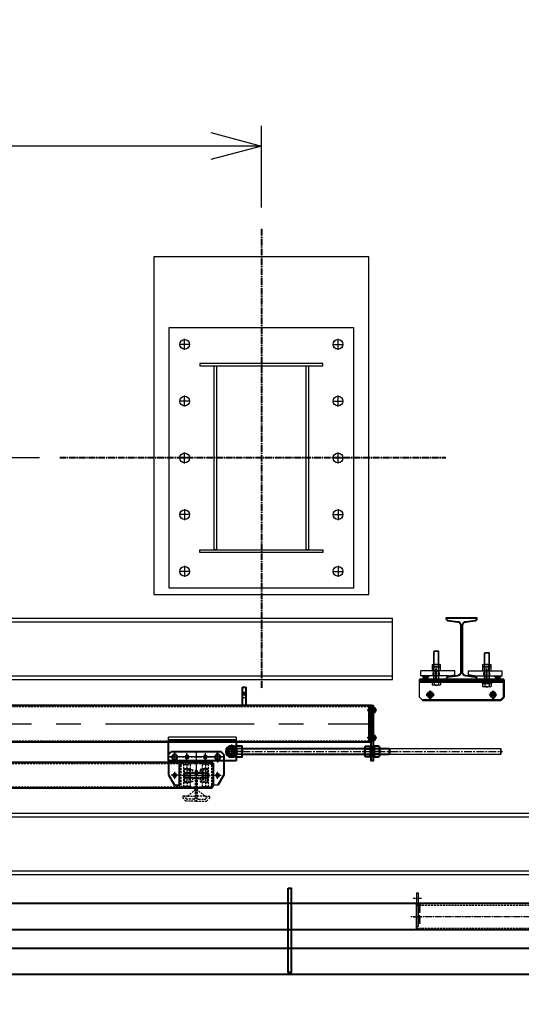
# Model space of a CAD drawing. Header units: inches. Extents: x 702888 to 852715, y 9845 to 271320.
# Drawn here: x 745458 to 747095, y 92921 to 96107 of the extents above; entities that cross this region are included whole.
import ezdxf

# ---------------------------------------------------------------- set-up
doc = ezdxf.new("R2010")
doc.units = ezdxf.units.IN
doc.header["$MEASUREMENT"] = 0
doc.header["$PDMODE"] = 34
for name, pattern in [('AXES', [50.8, 31.75, -6.35, 6.35, -6.35]), ('CACHE', [0.375, 0.25, -0.125]), ('CENTER', [2, 1.25, -0.25, 0.25, -0.25]), ('CENTER2', [1.125, 0.75, -0.125, 0.125, -0.125]), ('GESTRICHELT2', [9.525, 6.35, -3.175]), ('HIDDEN', [9.525, 6.35, -3.175]), ('HIDDEN2', [0.1875, 0.125, -0.0625]), ('MITTE2', [725.805, 483.87, -80.645, 80.645, -80.645]), ('VERDECKT', [9.525, 6.35, -3.175])]:
    doc.linetypes.add(name, pattern=pattern)
doc.layers.get('0').update_dxf_attribs({"lineweight": 5})
doc.layers.get('Defpoints').update_dxf_attribs({"lineweight": 5})
for name, color, linetype, lineweight in [('Beam 200', 6, 'Continuous', 0), ('CENTRE LINE', 1, 'CENTER2', 15), ('cl', 6, 'CENTER', 5), ('HIDDEN', 252, 'Continuous', 0), ('MITTE', 1, 'MITTE2', 0), ('UNSICHTBAR', 1, 'GESTRICHELT2', 0), ('VOLLINIE', 7, 'Continuous', 0), ('VOLLLINIE', 7, 'Continuous', 0)]:
    doc.layers.add(name, color=color, linetype=linetype, lineweight=lineweight)
for name, color, linetype in [('C1', 10, 'CENTER2'), ('CACHE', 4, 'CACHE'), ('Conveyor_PF 1', 30, 'Continuous'), ('COTATION', 1, 'Continuous'), ('DÜNN', 1, 'Continuous'), ('MIXTE', 1, 'AXES'), ('Section', 3, 'Continuous'), ('sl', 210, 'Continuous'), ('SOLID', 100, 'Continuous')]:
    doc.layers.add(name, color=color, linetype=linetype)
doc.dimstyles.new('D1', dxfattribs={"dimscale": 66, "dimtxt": 2.5, "dimasz": 2.5, "dimexe": 1, "dimexo": 1, "dimgap": 1.25, "dimtad": 1, "dimdec": 0, "dimdsep": 46, "dimtxsty": 'Standard', "dimblk": 'OPEN30', "dimcen": 2.5, "dimclrd": 150, "dimclre": 150, "dimclrt": 140, "dimadec": 0, "dimazin": 0, "dimtfac": 1, "dimtdec": 0, "dimtmove": 0, "dimatfit": 3, "dimfxl": 1, "dimtfill": 1, "dimlwd": 13, "dimlwe": 13, "dimarcsym": 0})

# ---------------------------------------------------------------- blocks, each defined once
blk = doc.blocks.new('Y56U56')
at = {"layer": 'Conveyor_PF 1'}
for p, q in [((747650, 93223.9, 29355.5), (742334.4, 93223.9, 58711)), ((747650, 93138.9, 29355.5), (742334.4, 93138.9, 58711)), ((742334.4, 93079, 29355.5), (747650, 93079)), ((742334.4, 92994, 29355.5), (747650, 92994))]:
    blk.add_line(p, q, dxfattribs=at)
at = {"layer": 'Conveyor_PF 1', "elevation": 29355.5}
blk.add_lwpolyline([(746334.4, 93273.9), (746344.4, 93273.9), (746344.4, 92998.9), (746334.4, 92998.9)], close=True, dxfattribs=at)
blk = doc.blocks.new('4Y465UY4')
for p, q in [((169883.6, 123077.7), (169893.6, 123087.7)), ((170053.6, 123087.7), (169893.6, 123087.7)), ((170063.6, 123077.7), (170053.6, 123087.7)), ((169883.6, 123077.7), (169883.6, 123011.5)), ((169918.1, 123050.2), (169918.1, 122977.7)), ((169920.6, 123052.7), (170026.6, 123052.7)), ((170029.1, 123050.2), (170029.1, 122977.7)), ((170063.6, 123052.7), (170063.6, 123011.5)), ((169883.6, 123011.5), (169903.1, 122977.7)), ((170063.6, 123011.5), (170044.1, 122977.7)), ((170044.1, 122977.7), (170029.1, 122977.7))]:
    blk.add_line(p, q)
for centre, radius in [((169903.6, 123070.2), 8.5), ((169943.6, 123070.2), 5.25), ((170003.6, 123070.2), 5.25), ((170043.6, 123070.2), 8.5), ((169903.6, 123010.2), 5.25), ((170043.6, 123010.2), 5.25)]:
    blk.add_circle(centre, radius)
at = {"layer": 'Defpoints', "color": 0, "linetype": 'ByBlock'}
for p in [(169973.6, 123087.7), (170063.6, 123077.7)]:
    blk.add_point(p, dxfattribs=at)
at = {"layer": 'MITTE'}
for p, q in [((169903.6, 123057.7), (169903.6, 123090.2)), ((169943.6, 123058.4), (169943.6, 123082)), ((170003.6, 123058.4), (170003.6, 123082)), ((170043.6, 123058.4), (170043.6, 123082)), ((169883.2, 123070.2), (170063.6, 123070.2)), ((169903.6, 122998.4), (169903.6, 123022)), ((170043.6, 122998.4), (170043.6, 123022)), ((169914.9, 123010.2), (169891.8, 123010.2)), ((170031.8, 123010.2), (170055.4, 123010.2))]:
    blk.add_line(p, q, dxfattribs=at)
at = {"layer": 'VOLLINIE'}
for p, q in [((170063.6, 123077.7), (170063.6, 123052.7)), ((169903.1, 122977.7), (169918.1, 122977.7))]:
    blk.add_line(p, q, dxfattribs=at)
blk.add_arc((169920.6, 123050.2), 2.5, 90, 180, dxfattribs=at)
at = {"layer": 'VOLLLINIE'}
blk.add_arc((170026.6, 123050.2), 2.5, 0, 90, dxfattribs=at)
blk = doc.blocks.new('54h54')
at = {"color": 0, "ltscale": 20}
blk.add_line((171167.6, 123370.3), (171167.6, 123420.3), dxfattribs=at)
at = {"layer": 'cl', "ltscale": 20}
blk.add_line((171172.6, 123382.8), (171156.6, 123382.8), dxfattribs=at)
at = {"layer": 'UNSICHTBAR'}
for p, q in [((171127.6, 123370.3), (171127.6, 123420.3)), ((171131.6, 123370.3), (171131.6, 123420.3)), ((171132.6, 123425.3), (171162.6, 123425.3)), ((171132.6, 123421.3), (171162.6, 123421.3)), ((171163.6, 123420.3), (171163.6, 123370.3)), ((171167.6, 123425.3), (171173.6, 123425.3)), ((171162.6, 123369.3), (171132.6, 123369.3)), ((171167.6, 123388), (171163.6, 123388)), ((171167.6, 123377.5), (171163.6, 123377.5)), ((171162.6, 123365.3), (171132.6, 123365.3))]:
    blk.add_line(p, q, dxfattribs=at)
for centre, radius, start, end in [((171132.6, 123420.3), 5, 90, 180), ((171132.6, 123420.3), 1, 90, 180), ((171162.6, 123420.3), 5, 0, 90), ((171162.6, 123420.3), 1, 0, 90), ((171132.6, 123370.3), 5, 180, 270), ((171132.6, 123370.3), 1, 180, 270), ((171162.6, 123370.3), 5, 270, 0), ((171162.6, 123370.3), 1, 270, 0)]:
    blk.add_arc(centre, radius, start, end, dxfattribs=at)
blk = doc.blocks.new('45Y46Y6')
for p, q in [((171167.6, 123052.7), (170128.6, 123052.7)), ((170118.6, 123042.7), (170118.6, 122977.7)), ((170128.6, 122967.7), (171173.6, 122967.7))]:
    blk.add_line(p, q)
at = {"color": 0}
blk.add_line((171167.6, 122977.7), (171173.6, 122977.7), dxfattribs=at)
at = {"color": 0, "ltscale": 20}
blk.add_line((171173.6, 122967.7), (171173.6, 122977.7), dxfattribs=at)
blk.add_lwpolyline([(171167.6, 122977.7), (171167.6, 123087.7), (171173.6, 123087.7), (171173.6, 122977.7)])
for centre, start, end in [((170128.6, 123042.7), 90, 180), ((170128.6, 122977.7), 180, 270)]:
    blk.add_arc(centre, 10, start, end)
at = {"layer": 'MITTE'}
blk.add_line((170173.6, 123087.8), (170173.6, 122967.7), dxfattribs=at)
at = {"layer": 'UNSICHTBAR'}
for p, q in [((170128.6, 123047.7), (171173.6, 123047.7)), ((170157.6, 123052.7), (170157.6, 123047.7)), ((170189.6, 123052.7), (170189.6, 123047.7)), ((171167.6, 123052.7), (171173.6, 123052.7)), ((170123.6, 123042.7), (170123.6, 122977.7)), ((170223.6, 123042.7), (170223.6, 122977.7)), ((170228.6, 123042.7), (170228.6, 122977.7)), ((171173.6, 122972.7), (170128.6, 122972.7)), ((170189.6, 122972.7), (170189.6, 122967.7)), ((170218.6, 122972.7), (170189.6, 122972.7))]:
    blk.add_line(p, q, dxfattribs=at)
for centre, radius, start, end in [((170128.6, 123042.7), 5, 90, 180), ((170218.6, 123042.7), 10, 0, 90), ((170218.6, 123042.7), 5, 0, 90), ((170128.6, 122977.7), 5, 180, 270), ((170218.6, 122977.7), 5, 270, 0), ((170218.6, 122977.7), 10, 270, 0)]:
    blk.add_arc(centre, radius, start, end, dxfattribs=at)
at = {"color": 0}
blk.add_blockref('54h54', (0, -372.6), dxfattribs=at)
blk = doc.blocks.new('HT6H65')
blk.add_blockref('4Y465UY4', (200, 0))
at = {"color": 0}
blk.add_blockref('45Y46Y6', (0, 0), dxfattribs=at)
blk = doc.blocks.new('SCHWEISS')
at = {"layer": 'VOLLINIE', "ltscale": 0.25, "flags": 128}
blk.add_lwpolyline([(0, 1.016), (0, 0), (1.016, 0)], dxfattribs=at)
at = {"layer": 'VOLLLINIE', "ltscale": 0.25}
for p, q in [((0, 0), (0, 1.016)), ((0, 1.016), (1.016, 0))]:
    blk.add_line(p, q, dxfattribs=at)
blk = doc.blocks.new('RTHTRH')
for p, q in [((159808.8, 129067.2), (159796.8, 129067.2)), ((159796.8, 129007.2), (159796.8, 129067.2)), ((159808.8, 129047.2), (159796.8, 129047.2)), ((159808.8, 129007.2), (159808.8, 129067.2))]:
    blk.add_line(p, q)
at = {"color": 0, "ltscale": 20}
for points in [[(159796.8, 129010.4), (159793.6, 129007.2), (159796.8, 129007.2), (159796.8, 129010.4)], [(159808.8, 129010.4), (159808.8, 129007.2), (159812.1, 129007.2), (159808.8, 129010.4)]]:
    blk.add_solid(points, dxfattribs=at)
at = {"layer": 'MITTE'}
for p, q in [((159808.8, 129050.7), (159796.8, 129050.7)), ((159808.8, 129042.2), (159796.8, 129042.2)), ((159808.8, 129033.7), (159796.8, 129033.7))]:
    blk.add_line(p, q, dxfattribs=at)
at = {"layer": 'VOLLINIE', "yscale": 3.224491758120083, "zscale": 3.224491758120083}
for p, xscale in [((159796.8, 129007.2), -3.224491758120083), ((159808.8, 129007.2), 3.224491758120083)]:
    blk.add_blockref('SCHWEISS', p, dxfattribs=dict(at, xscale=xscale))
blk = doc.blocks.new('RTHRHR')
for p, q in [((159826.8, 128887.2), (159826.8, 128827.2)), ((160046.8, 128827.2), (160046.8, 128887.2)), ((159826.8, 128827.2), (160046.8, 128827.2))]:
    blk.add_line(p, q)
blk.add_circle((159841.8, 128857.2), 8.5)
at = {"ltscale": 20}
for centre in [(159887, 128839.7), (160027, 128839.7)]:
    blk.add_circle(centre, 8.5, dxfattribs=at)
at = {"layer": 'cl', "ltscale": 20}
for p, q in [((159887, 128856.5), (159887, 128817.6)), ((160027, 128817.6), (160027, 128856.5)), ((160043.8, 128839.7), (159870.8, 128839.7))]:
    blk.add_line(p, q, dxfattribs=at)
at = {"layer": 'MITTE'}
for p, q in [((159826.8, 128904.2), (159826.8, 128887.2)), ((159826.8, 128904.2), (160046.8, 128904.2)), ((159826.8, 128895.2), (160046.8, 128895.2)), ((159826.8, 128892.2), (160046.8, 128892.2)), ((159841.8, 128879.7), (159841.8, 128836.6)), ((160046.8, 128887.2), (160046.8, 128904.2)), ((159826.8, 128857.2), (159861.3, 128857.2))]:
    blk.add_line(p, q, dxfattribs=at)
blk = doc.blocks.new('54H45H')
at = {"layer": 'cl'}
blk.add_line((166970, 123777.1), (166938.7, 123777.1), dxfattribs=at)
at = {"layer": 'sl'}
for p, q in [((166943.7, 123780.5), (166944.4, 123781.1)), ((166943.7, 123780.5), (166943.7, 123773.7)), ((166956, 123780.5), (166943.7, 123780.5)), ((166958.1, 123781.1), (166944.4, 123781.1)), ((166944.4, 123781.1), (166944.4, 123773.1)), ((166956, 123781.1), (166956, 123773.1)), ((166956, 123780.5), (166958.2, 123780.9)), ((166959.1, 123785.1), (166958.1, 123785.1)), ((166958.1, 123785.1), (166958.1, 123769.1)), ((166959.1, 123785.1), (166959.7, 123784.5)), ((166959.7, 123784.5), (166959.7, 123769.7)), ((166960.3, 123782.9), (166959.7, 123782.3)), ((166959.7, 123771.9), (166959.7, 123782.3)), ((166959.7, 123781.5), (166959.7, 123781.5)), ((166960.3, 123784.6), (166964.5, 123784.6)), ((166960.3, 123769.6), (166960.3, 123784.6)), ((166964.5, 123780.9), (166960.3, 123780.9)), ((166965, 123782.7), (166965, 123771.5)), ((166944.4, 123773.1), (166943.7, 123773.7)), ((166956, 123773.7), (166943.7, 123773.7)), ((166958.1, 123773.1), (166944.4, 123773.1)), ((166956, 123773.7), (166958.1, 123773.3)), ((166959.1, 123769.1), (166958.1, 123769.1)), ((166959.1, 123769.1), (166959.7, 123769.7)), ((166959.7, 123772.7), (166959.7, 123772.7)), ((166960.3, 123771.3), (166959.7, 123771.9)), ((166964.5, 123773.4), (166960.3, 123773.4)), ((166964.5, 123769.6), (166960.3, 123769.6))]:
    blk.add_line(p, q, dxfattribs=at)
for centre, radius, start, end in [((166961.3, 123782.7), 3.75, 330, 30), ((166950.8, 123777.1), 14.3, 344.7385, 15.2615), ((166961.3, 123771.5), 3.75, 330, 30)]:
    blk.add_arc(centre, radius, start, end, dxfattribs=at)
blk = doc.blocks.new('GTRHJTRJ')
at = {"ltscale": 20}
blk.add_lwpolyline([(166244, 123218.6), (166238, 123218.6), (166238, 123038.6), (166244, 123038.6)], close=True, dxfattribs=at)
at = {"layer": 'cl', "ltscale": 20}
for p, q in [((166247.5, 123203.6), (166234.1, 123203.6)), ((166247.5, 123113.6), (166234.1, 123113.6)), ((166256.9, 123068.6), (166225.1, 123068.6))]:
    blk.add_line(p, q, dxfattribs=at)
at = {"layer": 'HIDDEN', "ltscale": 20}
for p, q in [((166238, 123207.6), (166244, 123207.6)), ((166238, 123207.1), (166244, 123207.1)), ((166238, 123200.1), (166244, 123200.1)), ((166238, 123199.6), (166244, 123199.6)), ((166238, 123117.6), (166244, 123117.6)), ((166238, 123117.1), (166244, 123117.1)), ((166238, 123110.1), (166244, 123110.1)), ((166238, 123109.6), (166244, 123109.6))]:
    blk.add_line(p, q, dxfattribs=at)
at = {"layer": 'HIDDEN', "ltscale": 3}
for p, q in [((166244, 123079.6), (166238, 123079.6)), ((166244, 123057.6), (166238, 123057.6))]:
    blk.add_line(p, q, dxfattribs=at)
blk = doc.blocks.new('RHR6H5E6')
for p, q in [((159385.8, 129007.2), (161705.8, 129007.2)), ((159385.8, 129007.2), (159385.8, 128887.2)), ((159385.8, 129007.2), (159385.8, 128887.2)), ((159385.8, 129007.2), (159385.8, 128887.2)), ((159393.8, 129007.2), (159393.8, 128887.2)), ((159385.8, 128887.2), (160741.8, 128887.2))]:
    blk.add_line(p, q)
at = {"ltscale": 20}
for p, q in [((159385.8, 129007.2), (159393.8, 129007.2)), ((159385.8, 128887.2), (159393.8, 128887.2))]:
    blk.add_line(p, q, dxfattribs=at)
at = {"layer": 'cl', "ltscale": 20}
for p, q in [((159397.4, 128992.2), (159382, 128992.2)), ((159397.4, 128902.2), (159382, 128902.2))]:
    blk.add_line(p, q, dxfattribs=at)
at = {"layer": 'HIDDEN', "ltscale": 20}
for p, q in [((159385.8, 128996.2), (159393.8, 128996.2)), ((159385.8, 128995.7), (159393.8, 128995.7)), ((159385.8, 128988.7), (159393.8, 128988.7)), ((159385.8, 128988.2), (159393.8, 128988.2)), ((159385.8, 128906.2), (159393.8, 128906.2)), ((159385.8, 128905.7), (159393.8, 128905.7)), ((159385.8, 128898.7), (159393.8, 128898.7)), ((159385.8, 128898.2), (159393.8, 128898.2))]:
    blk.add_line(p, q, dxfattribs=at)
at = {"layer": 'MITTE'}
for p, q in [((161703.8, 128947.2), (159393.8, 128947.2)), ((159463.8, 128887.2), (159463.8, 128891.2)), ((160093.8, 128887.2), (160093.8, 128891.2))]:
    blk.add_line(p, q, dxfattribs=at)
at = {"layer": 'UNSICHTBAR'}
for p, q in [((159393.8, 129003.2), (161703.8, 129003.2)), ((159393.8, 128891.2), (161703.8, 128891.2))]:
    blk.add_line(p, q, dxfattribs=at)
at = {"color": 0}
for name, p in [('RTHTRH', (-3, 0)), ('RTHRHR', (-0.1, 0))]:
    blk.add_blockref(name, p, dxfattribs=at)
at = {"xscale": -1}
for p in [(326338, 5215.1), (326338, 5125.1)]:
    blk.add_blockref('54H45H', p, dxfattribs=at)
at = {"layer": 'SOLID'}
blk.add_blockref('GTRHJTRJ', (-6858.1, 5788.6), dxfattribs=at)
blk = doc.blocks.new('ERH5H45')
at = {"layer": 'cl'}
blk.add_line((168335.2, 123379.5), (168303.1, 123379.5), dxfattribs=at)
at = {"layer": 'sl'}
for p, q in [((168309.2, 123398), (168309.2, 123361)), ((168311.2, 123398), (168309.2, 123398)), ((168312.2, 123397), (168311.2, 123398)), ((168312.2, 123362), (168312.2, 123397)), ((168312.2, 123392.5), (168312.2, 123366.6)), ((168313.4, 123396.9), (168329.1, 123396.9)), ((168329.1, 123388.2), (168313.4, 123388.2)), ((168329.1, 123370.9), (168313.4, 123370.9)), ((168330.2, 123392.5), (168330.2, 123366.6)), ((168309.2, 123361), (168311.2, 123361)), ((168312.2, 123362), (168311.2, 123361)), ((168329.1, 123362.2), (168313.4, 123362.2))]:
    blk.add_line(p, q, dxfattribs=at)
for centre, radius, start, end in [((168320.9, 123392.5), 8.66, 150, 210), ((168345.1, 123379.5), 32.9, 164.7385, 195.2615), ((168320.9, 123366.6), 8.66, 150, 210), ((168321.6, 123392.5), 8.66, 330, 30), ((168297.3, 123379.5), 32.9, 344.7385, 15.2615), ((168321.6, 123366.6), 8.66, 330, 30)]:
    blk.add_arc(centre, radius, start, end, dxfattribs=at)
blk = doc.blocks.new('35T45Y4')
at = {"ltscale": 20}
blk.add_lwpolyline([(166774.7, 123086.1), (166798.2, 123086.1), (166808.2, 123076.1), (166808.2, 123061.1), (166798.2, 123051.1), (166774.7, 123051.1)], close=True, dxfattribs=at)
blk.add_circle((166789.7, 123068.6), 8.5, dxfattribs=at)
at = {"layer": 'cl', "ltscale": 20}
for p, q in [((166789.7, 123082.7), (166789.7, 123054.5)), ((166803.8, 123068.6), (166775.6, 123068.6))]:
    blk.add_line(p, q, dxfattribs=at)
blk = doc.blocks.new('54Y54Y')
at = {"color": 0, "ltscale": 20}
for p, q in [((166975.5, 122649.1), (166974.5, 122648.1)), ((166974.5, 122648.1), (166974.5, 122630.1)), ((167454.5, 122649.1), (166975.5, 122649.1)), ((166974.5, 122630.1), (166975.5, 122629.1)), ((166975.5, 122629.1), (167454.5, 122629.1))]:
    blk.add_line(p, q, dxfattribs=at)
at = {"ltscale": 20}
blk.add_line((166975.5, 122649.1), (166975.5, 122629.1), dxfattribs=at)
blk.add_lwpolyline([(167474.5, 122621.6), (167454.5, 122621.6), (167454.5, 122656.6), (167474.5, 122656.6)], close=True, dxfattribs=at)
for points in [[(167454.5, 122653.1), (167454.5, 122649.1), (167450.5, 122649.1), (167454.5, 122653.1)], [(167454.5, 122625.1), (167454.5, 122629.1), (167450.5, 122629.1), (167454.5, 122625.1)]]:
    blk.add_solid(points, dxfattribs=at)
at = {"layer": 'cl', "ltscale": 20}
for p, q in [((167493.2, 122639.1), (166966.6, 122639.1)), ((167448.7, 122639.1), (167483.9, 122639.1))]:
    blk.add_line(p, q, dxfattribs=at)
at = {"layer": 'HIDDEN', "ltscale": 20}
for p, q in [((167454.5, 122649.1), (167474.5, 122649.1)), ((167473.5, 122649.1), (167454.5, 122649.1)), ((167454.5, 122648.1), (167474.5, 122648.1)), ((167474.5, 122648.1), (167473.5, 122649.1)), ((167473.5, 122649.1), (167473.5, 122629.1)), ((167474.5, 122630.1), (167474.5, 122648.1)), ((167454.5, 122630.1), (167474.5, 122630.1)), ((167454.5, 122629.1), (167474.5, 122629.1)), ((167454.5, 122629.1), (167473.5, 122629.1)), ((167473.5, 122629.1), (167474.5, 122630.1))]:
    blk.add_line(p, q, dxfattribs=at)
at = {"layer": 'HIDDEN'}
blk.add_blockref('35T45Y4', (699.8, -429.5), dxfattribs=at)
blk = doc.blocks.new('rthrthr')
at = {"layer": 'sl'}
blk.add_lwpolyline([(167504.5, 123077.3), (167489.5, 123085.9), (167474.5, 123077.3), (167474.5, 123059.9), (167489.5, 123051.3), (167504.5, 123059.9)], close=True, dxfattribs=at)
for radius in [18.5, 13, 8.5]:
    blk.add_circle((167489.5, 123068.6), radius, dxfattribs=at)
at = {"layer": 'sl', "linetype": 'HIDDEN2'}
blk.add_circle((167489.5, 123068.6), 10, dxfattribs=at)
blk = doc.blocks.new('R5Y4UY54')
at = {"layer": 'cl', "ltscale": 20}
blk.add_line((166971.3, 123068.6), (166605.9, 123068.6), dxfattribs=at)
at = {"layer": 'HIDDEN', "ltscale": 20}
for p, q in [((166612.5, 123078.6), (166611.5, 123077.6)), ((166611.5, 123059.6), (166612.5, 123058.6))]:
    blk.add_line(p, q, dxfattribs=at)
at = {"layer": 'HIDDEN', "ltscale": 3}
for p, q in [((166611.5, 123077.6), (166611.5, 123059.6)), ((166612.5, 123078.6), (166612.5, 123058.6)), ((166971, 123078.6), (166612.5, 123078.6)), ((166612.5, 123058.6), (166971, 123058.6))]:
    blk.add_line(p, q, dxfattribs=at)
at = {"color": 0, "rotation": 180}
blk.add_blockref('ERH5H45', (335336.9, 246448.1), dxfattribs=at)
at = {"color": 0, "xscale": -1, "rotation": 180}
blk.add_blockref('ERH5H45', (-1275.6, 246448.1), dxfattribs=at)
blk.add_blockref('rthrthr', (0, 0))
at = {"layer": 'SOLID'}
blk.add_blockref('54Y54Y', (0, 429.5), dxfattribs=at)
blk = doc.blocks.new('A$C11524C3B')
blk.add_blockref('R5Y4UY54', (-166605.9, -122944.6))
at = {"layer": 'SOLID', "color": 0}
blk.add_blockref('RHR6H5E6', (-158958.1, -128733.2), dxfattribs=at)
at = {"layer": 'SOLID'}
blk.add_blockref('HT6H65', (-169174.8, -122963.7), dxfattribs=at)
blk = doc.blocks.new('A$C1D11757F')
for points in [[(3.3, 0), (4.8, 0), (4.8, 15), (3.3, 15)], [(4.8, 0.6), (6, 0.6), (6, 14.4), (4.8, 14.4)], [(6, 0), (79.9, 0), (79.9, 15), (6, 15)], [(81.1, 0.6), (79.9, 0.6), (79.9, 14.4), (81.1, 14.4)], [(82.6, 0), (81.1, 0), (81.1, 15), (82.6, 15)]]:
    blk.add_lwpolyline(points, close=True)
at = {"layer": 'MITTE', "ltscale": 4}
blk.add_line((0, 7.5), (88.2, 7.5), dxfattribs=at)
blk = doc.blocks.new('A$C5FA52FD2')
for p, q in [((0, 18), (6, 18)), ((0, 2), (6, 2))]:
    blk.add_line(p, q)
for points in [[(6, 17.5), (6, 20), (0, 20), (0, 17.5)], [(0, 2.5), (0, 0), (6, 0), (6, 2.5)]]:
    blk.add_lwpolyline(points)
blk = doc.blocks.new('A$C3075073D')
for points in [[(0.2, 18.2), (1.2, 18.2), (1.2, 20.4), (0.2, 20.4)], [(0.2, 0), (1.2, 0), (1.2, 4.4), (0.2, 4.4)]]:
    blk.add_lwpolyline(points, close=True)
at = {"layer": 'MITTE', "ltscale": 0.5}
blk.add_line((1.5, 2.2), (0, 2.2), dxfattribs=at)
blk = doc.blocks.new('A$C3C9F1C62')
for points in [[(0, 27.5), (0, 40), (5, 40), (5, 27.5)], [(5, 12.5), (5, 0), (0, 0), (0, 12.5)]]:
    blk.add_lwpolyline(points)
at = {"layer": 'UNSICHTBAR', "ltscale": 5}
for p, q in [((0, 27.5), (5, 27.5)), ((0, 12.5), (5, 12.5))]:
    blk.add_line(p, q, dxfattribs=at)
blk = doc.blocks.new('A$C2E3D3043')
for points in [[(0, 18), (0.5, 18), (0.5, 21), (0, 21)], [(0, 0), (0.5, 0), (0.5, 3), (0, 3)]]:
    blk.add_lwpolyline(points, close=True)
blk = doc.blocks.new('Kettenmit_Ansicht')
for p, q in [((-5.1, 0), (4.7, 0)), ((-3.5, 14.3), (-3.5, -44.6)), ((-3.5, 14.3), (-3, 14.3)), ((-3.3, 7.5), (3, 7.5)), ((0, 17), (-3, 17)), ((-3, 17), (-3, 14.3)), ((-3, 14.3), (-3, -44.5)), ((-3, 4), (3, 4)), ((0, 17), (3, 17)), ((0, 14.7), (0, -85)), ((3, 17), (3, 14.3)), ((3, 14.3), (3.3, 14.3)), ((3, 14.3), (3.5, 14.3)), ((3, 14.3), (3, -44.5)), ((3.5, 14.3), (3.5, -44.8)), ((-3.3, -7.5), (3.3, -7.5)), ((-3.3, -7.9), (3.3, -7.9)), ((-28, -67), (-4.9, -47.6)), ((-3.5, -45), (-3.5, -45.2)), ((-3.5, -45), (-3.5, -73)), ((-3.5, -45), (-3.5, -46.8)), ((-3.5, -45.2), (-3.5, -45.2)), ((-3, -38), (3, -38)), ((3.5, -45), (3.5, -45.2)), ((3.5, -45), (3.5, -73)), ((3.5, -45.2), (3.5, -45.2)), ((28, -67), (4.9, -47.6)), ((-43.8, -68.1), (-43, -74)), ((-34, -83), (-43, -74)), ((-28, -67), (-42.8, -67)), ((-30.4, -76.4), (-39.8, -67)), ((0, -83), (-34, -83)), ((-7.5, -77), (-29, -77)), ((-28, -67), (-3.5, -67)), ((0, -83), (34, -83)), ((28, -67), (3.5, -67)), ((7.5, -77), (29, -77)), ((28, -67), (42.8, -67)), ((30.4, -76.4), (39.8, -67)), ((34, -83), (43, -74)), ((43.8, -68.1), (43, -74))]:
    blk.add_line(p, q)
for centre, radius, start, end in [((-7.5, -44.6), 4, 310, 0), ((-3.5, -44.5), 0.5, 270, 0), ((3.5, -44.5), 0.5, 180, 270), ((7.5, -44.6), 4, 180, 230), ((-42.8, -68), 1, 90, 188.1301), ((-29, -75), 2, 225, 270), ((-7.5, -73), 4, 270, 0), ((7.5, -73), 4, 180, 270), ((29, -75), 2, 270, 315), ((42.8, -68), 1, 351.8699, 90)]:
    blk.add_arc(centre, radius, start, end)
blk = doc.blocks.new('45Y54Y4')
at = {"layer": 'DÜNN'}
for p, q in [((766732.7, 160061.5), (766713.7, 160061.5)), ((766773.7, 160061.5), (766792.7, 160061.5))]:
    blk.add_line(p, q, dxfattribs=at)
at = {"layer": 'UNSICHTBAR'}
for p, q in [((766713.2, 160062), (766713.2, 160134)), ((766713.7, 160134.5), (766732.7, 160134.5)), ((766723.2, 160134.5), (766723.2, 160061.5)), ((766733.2, 160134), (766733.2, 160098)), ((766773.2, 160134), (766773.2, 160098)), ((766792.7, 160134.5), (766773.7, 160134.5)), ((766783.2, 160134.5), (766783.2, 160061.5)), ((766793.2, 160062), (766793.2, 160134)), ((766715.2, 160120.2), (766713.2, 160122.2)), ((766713.2, 160098), (766733.2, 160098)), ((766713.2, 160098), (766733.2, 160098)), ((766715.2, 160098), (766715.2, 160120.2)), ((766715.2, 160120.2), (766719.8, 160120.2)), ((766715.2, 160075.7), (766715.2, 160098)), ((766716.7, 160077.3), (766716.7, 160118.6)), ((766716.7, 160118.6), (766719.8, 160118.6)), ((766718.1, 160106.5), (766716.7, 160107.9)), ((766717.7, 160105.5), (766716.7, 160106.5)), ((766716.7, 160105.5), (766729.7, 160105.5)), ((766728.7, 160105.5), (766717.7, 160105.5)), ((766728.7, 160105.5), (766717.7, 160105.5)), ((766728.3, 160106.5), (766718.1, 160106.5)), ((766723.2, 160115.9), (766723.2, 160106.5)), ((766726.6, 160120.2), (766731.2, 160120.2)), ((766726.6, 160118.6), (766729.7, 160118.6)), ((766728.3, 160106.5), (766729.7, 160107.9)), ((766728.7, 160105.5), (766729.7, 160106.5)), ((766729.7, 160118.6), (766729.7, 160098)), ((766729.7, 160105.5), (766729.7, 160108)), ((766729.7, 160098), (766729.7, 160077.3)), ((766731.2, 160120.2), (766733.2, 160122.2)), ((766731.2, 160120.2), (766731.2, 160098)), ((766731.2, 160098), (766731.2, 160075.7)), ((766733.2, 160088), (766733.2, 160101.3)), ((766733.2, 160098), (766733.2, 160062)), ((766749.7, 160106), (766740.7, 160106)), ((766748.1, 160098), (766757.9, 160098)), ((766749.9, 160105.5), (766756.2, 160105.5)), ((766756.7, 160106), (766765.7, 160106)), ((766775.2, 160120.2), (766773.2, 160122.2)), ((766773.2, 160088), (766773.2, 160101.3)), ((766773.2, 160098), (766773.2, 160062)), ((766793.2, 160098), (766773.2, 160098)), ((766793.2, 160098), (766773.2, 160098)), ((766775.2, 160120.2), (766775.2, 160098)), ((766779.8, 160120.2), (766775.2, 160120.2)), ((766775.2, 160098), (766775.2, 160075.7)), ((766776.7, 160118.6), (766776.7, 160098)), ((766779.8, 160118.6), (766776.7, 160118.6)), ((766776.7, 160105.5), (766776.7, 160108)), ((766778.1, 160106.5), (766776.7, 160107.9)), ((766777.7, 160105.5), (766776.7, 160106.5)), ((766776.7, 160105.5), (766789.7, 160105.5)), ((766789.7, 160105.5), (766776.7, 160105.5)), ((766776.7, 160098), (766776.7, 160077.3)), ((766777.7, 160105.5), (766788.7, 160105.5)), ((766777.7, 160105.5), (766788.7, 160105.5)), ((766778.1, 160106.5), (766788.3, 160106.5)), ((766783.2, 160115.9), (766783.2, 160106.5)), ((766791.2, 160120.2), (766786.6, 160120.2)), ((766789.7, 160118.6), (766786.6, 160118.6)), ((766788.3, 160106.5), (766789.7, 160107.9)), ((766788.7, 160105.5), (766789.7, 160106.5)), ((766789.7, 160077.3), (766789.7, 160118.6)), ((766791.2, 160120.2), (766793.2, 160122.2)), ((766791.2, 160098), (766791.2, 160120.2)), ((766791.2, 160075.7), (766791.2, 160098)), ((766715.2, 160075.7), (766713.2, 160073.7)), ((766715.2, 160075.7), (766719.8, 160075.7)), ((766715.2, 160075.7), (766719.8, 160075.7)), ((766716.7, 160090.5), (766729.7, 160090.5)), ((766717.7, 160090.5), (766716.7, 160089.5)), ((766718.1, 160089.5), (766716.7, 160088)), ((766719.8, 160077.3), (766716.7, 160077.3)), ((766728.7, 160090.5), (766717.7, 160090.5)), ((766728.7, 160090.5), (766717.7, 160090.5)), ((766728.7, 160090.5), (766717.7, 160090.5)), ((766728.3, 160089.5), (766718.1, 160089.5)), ((766723.2, 160089.5), (766723.2, 160080)), ((766729.7, 160077.3), (766726.6, 160077.3)), ((766726.6, 160075.7), (766731.2, 160075.7)), ((766726.6, 160075.7), (766731.2, 160075.7)), ((766728.3, 160089.5), (766729.7, 160088)), ((766728.7, 160090.5), (766729.7, 160089.5)), ((766729.7, 160088), (766729.7, 160090.5)), ((766731.2, 160075.7), (766733.2, 160073.7)), ((766733.2, 160088), (766733.2, 160063.9)), ((766740.7, 160088), (766740.7, 160090.5)), ((766740.7, 160088), (766740.7, 160090.5)), ((766749.7, 160090), (766740.7, 160090)), ((766749.7, 160088), (766740.7, 160088)), ((766749.7, 160088), (766740.7, 160088)), ((766749.9, 160090.5), (766756.5, 160090.5)), ((766749.9, 160090.1), (766756.5, 160090.1)), ((766750.2, 160090.5), (766750.2, 160088)), ((766750.2, 160090.5), (766750.2, 160088)), ((766756.2, 160090.5), (766756.2, 160088)), ((766756.7, 160090), (766765.7, 160090)), ((766756.7, 160088), (766765.7, 160088)), ((766765.7, 160088), (766765.7, 160090.5)), ((766773.2, 160088), (766773.2, 160063.9)), ((766775.2, 160075.7), (766773.2, 160073.7)), ((766779.8, 160075.7), (766775.2, 160075.7)), ((766779.8, 160075.7), (766775.2, 160075.7)), ((766776.7, 160090.5), (766789.7, 160090.5)), ((766789.7, 160090.5), (766776.7, 160090.5)), ((766777.7, 160090.5), (766776.7, 160089.5)), ((766776.7, 160088), (766776.7, 160090.5)), ((766778.1, 160089.5), (766776.7, 160088)), ((766776.7, 160077.3), (766779.8, 160077.3)), ((766777.7, 160090.5), (766788.7, 160090.5)), ((766777.7, 160090.5), (766788.7, 160090.5)), ((766777.7, 160090.5), (766788.7, 160090.5)), ((766778.1, 160089.5), (766788.3, 160089.5)), ((766783.2, 160089.5), (766783.2, 160080)), ((766786.6, 160077.3), (766789.7, 160077.3)), ((766791.2, 160075.7), (766786.6, 160075.7)), ((766791.2, 160075.7), (766786.6, 160075.7)), ((766788.3, 160089.5), (766789.7, 160088)), ((766788.7, 160090.5), (766789.7, 160089.5)), ((766791.2, 160075.7), (766793.2, 160073.7))]:
    blk.add_line(p, q, dxfattribs=at)
for points in [[(766740.7, 160105.5), (766740.7, 160108), (766749.7, 160108)], [(766765.7, 160105.5), (766765.7, 160108), (766756.7, 160108)], [(766740.7, 160090.5), (766740.7, 160078), (766735.7, 160078), (766735.7, 160090.5)]]:
    blk.add_lwpolyline(points, dxfattribs=at)
for centre in [(766723.2, 160119.4), (766783.2, 160119.4), (766723.2, 160076.5), (766783.2, 160076.5)]:
    blk.add_circle(centre, 3.5, dxfattribs=at)
for centre, start, end in [((766713.7, 160134), 90, 180), ((766732.7, 160134), 0, 90), ((766773.7, 160134), 90, 180), ((766792.7, 160134), 0, 90), ((766713.7, 160062), 180, 270), ((766732.7, 160062), 270, 0), ((766773.7, 160062), 180, 270), ((766792.7, 160062), 270, 0)]:
    blk.add_arc(centre, 0.5, start, end, dxfattribs=at)
at = {"layer": 'UNSICHTBAR', "xscale": -1}
for name, p in [('A$C1D11757F', (766796.1, 160090.5)), ('A$C3C9F1C62', (766770.7, 160078)), ('A$C5FA52FD2', (766776.7, 160088)), ('A$C5FA52FD2', (766776.7, 160088)), ('A$C2E3D3043', (766790.2, 160087.5)), ('A$C3075073D', (766791.5, 160086.7))]:
    blk.add_blockref(name, p, dxfattribs=at)
at = {"layer": 'UNSICHTBAR'}
for name, p in [('Kettenmit_Ansicht', (766753.2, 160098)), ('A$C1D11757F', (766710.3, 160090.5)), ('A$C3075073D', (766715, 160086.7)), ('A$C2E3D3043', (766716.2, 160087.5)), ('A$C5FA52FD2', (766729.7, 160088)), ('A$C3C9F1C62', (766735.7, 160078))]:
    blk.add_blockref(name, p, dxfattribs=at)
blk = doc.blocks.new('45YU6')
at = {"xscale": -1}
blk.add_blockref('A$C11524C3B', (746542.2, 94792.2, 29355.5), dxfattribs=at)
blk.add_blockref('45Y54Y4', (-21209.8, -65260.3, 29355.5))
blk = doc.blocks.new('6u57u7')
at = {"color": 3}
for p, q in [((745996.7, 343128.4), (745996.7, 343164.4)), ((746496.7, 343128.4), (746496.7, 343164.4)), ((746014.7, 343146.4), (745978.7, 343146.4)), ((746478.7, 343146.4), (746514.7, 343146.4)), ((746014.7, 342961.4), (745978.7, 342961.4)), ((745996.7, 342943.4), (745996.7, 342979.4)), ((746478.7, 342961.4), (746514.7, 342961.4)), ((746496.7, 342943.4), (746496.7, 342979.4)), ((746014.7, 342776.4), (745978.7, 342776.4)), ((745996.7, 342758.4), (745996.7, 342794.4)), ((746478.7, 342776.4), (746514.7, 342776.4)), ((746496.7, 342758.4), (746496.7, 342794.4)), ((745996.7, 342609.4), (745996.7, 342573.4)), ((746496.7, 342609.4), (746496.7, 342573.4)), ((746014.7, 342591.4), (745978.7, 342591.4)), ((746478.7, 342591.4), (746514.7, 342591.4)), ((745996.7, 342424.4), (745996.7, 342388.4)), ((746496.7, 342424.4), (746496.7, 342388.4)), ((746014.7, 342406.4), (745978.7, 342406.4)), ((746478.7, 342406.4), (746514.7, 342406.4))]:
    blk.add_line(p, q, dxfattribs=at)
blk.add_lwpolyline([(745896.7, 343431.4), (745896.7, 342331.4), (746596.7, 342331.4), (746596.7, 343431.4)], close=True)
at = {"color": 1}
blk.add_lwpolyline([(746546.7, 343201.4), (746546.7, 342351.4), (745946.7, 342351.4), (745946.7, 343201.4)], close=True, dxfattribs=at)
at = {"color": 4}
for points in [[(746446.7, 343076.4), (746446.7, 343084.4), (746046.7, 343084.4), (746046.7, 343076.4)], [(746100.7, 343076.4), (746100.7, 342476.4), (746092.7, 342476.4), (746092.7, 343076.4)], [(746400.7, 343076.4), (746400.7, 342476.4), (746392.7, 342476.4), (746392.7, 343076.4)], [(746446.7, 342476.4), (746446.7, 342468.4), (746046.7, 342468.4), (746046.7, 342476.4)]]:
    blk.add_lwpolyline(points, close=True, dxfattribs=at)
at = {"color": 3}
for centre in [(745996.7, 343146.4), (746496.7, 343146.4), (745996.7, 342961.4), (746496.7, 342961.4), (745996.7, 342776.4), (746496.7, 342776.4), (745996.7, 342591.4), (746496.7, 342591.4), (745996.7, 342406.4), (746496.7, 342406.4)]:
    blk.add_circle(centre, 16, dxfattribs=at)
at = {"layer": 'C1'}
for p, q in [((746246.7, 343526.8), (746246.7, 342026)), ((746848.1, 342776.4), (745589.5, 342776.4))]:
    blk.add_line(p, q, dxfattribs=at)
blk = doc.blocks.new('_Open30')
at = {"color": 0, "linetype": 'ByBlock', "lineweight": -2}
for p, q in [((-1, 0.268), (0, 0)), ((0, 0), (-1, -0.268)), ((0, 0), (-1, 0))]:
    blk.add_line(p, q, dxfattribs=at)
blk = doc.blocks.new('*D218')
at = {"color": 150, "lineweight": 13, "transparency": 16777216}
for p, q in [((743895.4, 96106.5), (743180.4, 96106.5)), ((743180.4, 96106.5), (743180.4, 95776.5)), ((743895.4, 95776.5), (743895.4, 96106.5)), ((740829.1, 91404.6), (740829.1, 95760)), ((743180.4, 95776.5), (743895.4, 95776.5)), ((746246.7, 95493.7), (746246.7, 95760)), ((746081.7, 95694), (740994.1, 95694))]:
    blk.add_line(p, q, dxfattribs=at)
at = {"layer": 'Defpoints', "color": 0, "transparency": 16777216}
for p in [(740829.1, 95694), (746246.7, 95427.7), (740829.1, 91338.6)]:
    blk.add_point(p, dxfattribs=at)
at = {"color": 150, "lineweight": 13, "transparency": 16777216, "xscale": 165, "yscale": 165, "zscale": 165, "rotation": 180}
blk.add_blockref('_Open30', (740829.1, 95694), dxfattribs=at)
at = {"color": 150, "lineweight": 13, "transparency": 16777216, "xscale": 165, "yscale": 165, "zscale": 165}
blk.add_blockref('_Open30', (746246.7, 95694), dxfattribs=at)
at = {"color": 140, "transparency": 16777216, "insert": (743537.9, 95941.5), "char_height": 165, "attachment_point": 5, "bg_fill": 3, "box_fill_scale": 1.25, "bg_fill_color": 256, "bg_fill_true_color": 13158600, "bg_fill_transparency": 0}
blk.add_mtext('5418', dxfattribs=at)
blk = doc.blocks.new('*D219')
at = {"color": 150, "lineweight": 13, "transparency": 16777216}
for p, q in [((745523.5, 94677.3), (744976.2, 94677.3)), ((745042.2, 94512.3), (745042.2, 91511.1)), ((744959.7, 92881.9), (744629.7, 92881.9)), ((744629.7, 92881.9), (744629.7, 92166.9)), ((744959.7, 92166.9), (744959.7, 92881.9)), ((744629.7, 92166.9), (744959.7, 92166.9)), ((745523.5, 91346.1), (744976.2, 91346.1))]:
    blk.add_line(p, q, dxfattribs=at)
at = {"layer": 'Defpoints', "color": 0, "transparency": 16777216}
for p in [(745589.5, 94677.3), (745042.2, 91346.1), (745589.5, 91346.1)]:
    blk.add_point(p, dxfattribs=at)
at = {"color": 150, "lineweight": 13, "transparency": 16777216, "xscale": 165, "yscale": 165, "zscale": 165}
for p, rotation in [((745042.2, 94677.3), 90), ((745042.2, 91346.1), 270)]:
    blk.add_blockref('_Open30', p, dxfattribs=dict(at, rotation=rotation))
at = {"color": 140, "transparency": 16777216, "insert": (744794.7, 92524.4), "char_height": 165, "attachment_point": 5, "rotation": 90, "bg_fill": 3, "box_fill_scale": 1.25, "bg_fill_color": 256, "bg_fill_true_color": 13158600, "bg_fill_transparency": 0}
blk.add_mtext('3331', dxfattribs=at)
blk = doc.blocks.new('t5t5')
at = {"color": 3}
for p, q in [((728637, 93519), (758818, 93519, -29355.5)), ((728637, 93507.2), (758818, 93507.2, -29355.5)), ((728637, 93330.8), (758818, 93330.8, -29355.5)), ((728637, 93319), (758818, 93319, -29355.5))]:
    blk.add_line(p, q, dxfattribs=at)
blk = doc.blocks.new('45j5jjk')
at = {"layer": 'CENTRE LINE'}
for p, q in [((751634.6, 95125.1), (751607.6, 95125.1)), ((751634.6, 95065.1), (751607, 95065.1))]:
    blk.add_line(p, q, dxfattribs=at)
at = {"layer": 'DÜNN'}
for centre, start, end in [((751615, 95109.2), 220.414, 273.693), ((751615, 95105.9), 220.414, 273.693), ((751615, 95102.7), 220.414, 273.693), ((751615, 95099.4), 220.414, 273.693), ((751615, 95096.2), 220.414, 273.693), ((751615, 95092.9), 220.414, 273.693), ((751615, 95089.7), 220.414, 273.693), ((751615, 95086.4), 220.414, 273.693), ((751615, 95083.2), 220.414, 273.693), ((751615.4, 95109.2), 266.307, 319.586), ((751615.4, 95105.9), 266.307, 319.586), ((751615.4, 95102.7), 266.307, 319.586), ((751615.4, 95099.4), 266.307, 319.586), ((751615.4, 95096.2), 266.307, 319.586), ((751615.4, 95092.9), 266.307, 319.586), ((751615.4, 95089.7), 266.307, 319.586), ((751615.4, 95086.4), 266.307, 319.586), ((751615.4, 95083.2), 266.307, 319.586), ((751615, 95070.2), 220.414, 273.693), ((751615, 95067), 220.414, 273.693), ((751615, 95063.7), 220.414, 273.693), ((751615, 95060.5), 220.414, 273.693), ((751615, 95057.2), 220.414, 273.693), ((751615, 95054), 220.414, 273.693), ((751615.4, 95070.2), 266.307, 319.586), ((751615.4, 95067), 266.307, 319.586), ((751615.4, 95063.7), 266.307, 319.586), ((751615.4, 95060.5), 266.307, 319.586), ((751615.4, 95057.2), 266.307, 319.586), ((751615.4, 95054), 266.307, 319.586), ((751615, 95050.7), 220.414, 273.693), ((751615, 95047.5), 220.414, 273.693), ((751615.4, 95050.7), 266.307, 319.586), ((751615.4, 95047.5), 266.307, 319.586)]:
    blk.add_arc(centre, 3.33, start, end, dxfattribs=at)
at = {"layer": 'VOLLINIE'}
for p, q in [((751624.1, 95142.6), (751618.1, 95142.6)), ((751618.1, 95142.6), (751618.1, 95032.6)), ((751624.1, 95142.6), (751624.1, 95032.6)), ((751624.1, 95032.6), (751618.1, 95032.6))]:
    blk.add_line(p, q, dxfattribs=at)
blk.add_solid([(751618.1, 95107.6), (751610.8, 95107.8), (751618.1, 95114.7), (751610.8, 95107.8)], dxfattribs=at)
blk = doc.blocks.new('546j57jk')
at = {"color": 251, "linetype": 'VERDECKT', "true_color": 0x636466}
for p, q in [((753774.8, 103733.2), (754274.7, 103733.2)), ((753774.8, 103658.2), (754274.7, 103658.2))]:
    blk.add_line(p, q, dxfattribs=at)
at = {"layer": 'CENTRE LINE'}
blk.add_line((754285.2, 103695.7), (753756, 103695.7), dxfattribs=at)
at = {"layer": 'VOLLINIE'}
for p, q in [((753774.8, 103738.2), (754274.7, 103738.2)), ((753774.8, 103653.2), (753774.8, 103738.2)), ((753774.8, 103653.2), (754274.7, 103653.2)), ((754274.7, 103663.2), (754274.7, 103653.2))]:
    blk.add_line(p, q, dxfattribs=at)
at = {"xscale": -1}
blk.add_blockref('45j5jjk', (1505398.9, 8630.6), dxfattribs=at)
blk.add_blockref('45j5jjk', (2650.6, 8630.6))
blk = doc.blocks.new('6j7k6')
blk.add_blockref('546j57jk', (-2008.2, -461))
blk = doc.blocks.new('46567u')
blk.add_blockref('6j7k6', (-16009.5, -8588.1))
blk = doc.blocks.new('4545')
at = {"linetype": 'Continuous', "lineweight": 30, "ltscale": 0.03937}
for p, q in [((202511.6, 58702.8, 29355.5), (202236.6, 58702.8, 29355.5)), ((202511.6, 58702.8, 29355.5), (202236.6, 58702.8, 29355.5)), ((202511.6, 58644.8), (202511.6, 58702.8)), ((202501.6, 58634.8), (202511.6, 58644.8)), ((202501.6, 58634.8), (202246.6, 58634.8))]:
    blk.add_line(p, q, dxfattribs=at)
at = {"linetype": 'HIDDEN', "lineweight": 30, "ltscale": 0.08}
blk.add_line((202511.6, 58694.8, 29355.5), (202236.6, 58694.8, 29355.5), dxfattribs=at)
at = {"color": 0, "linetype": 'HIDDEN', "lineweight": 30, "ltscale": 10}
for p, q in [((202283.1, 58694.8, 29355.5), (202283.1, 58702.8, 29355.5)), ((202300.1, 58694.8, 29355.5), (202300.1, 58702.8, 29355.5)), ((202448.1, 58694.8, 29355.5), (202448.1, 58702.8, 29355.5)), ((202465.1, 58694.8, 29355.5), (202465.1, 58702.8, 29355.5))]:
    blk.add_line(p, q, dxfattribs=at)
at = {"color": 1, "linetype": 'CENTER', "lineweight": 30, "ltscale": 0.03937}
for p, q in [((202285.3, 58652.8, 29355.5), (202258.9, 58652.8, 29355.5)), ((202271.6, 58666.9, 29355.5), (202271.6, 58639.6, 29355.5)), ((202462.9, 58652.8, 29355.5), (202489.2, 58652.8, 29355.5)), ((202476.6, 58666.9, 29355.5), (202476.6, 58639.6, 29355.5))]:
    blk.add_line(p, q, dxfattribs=at)
at = {"linetype": 'Continuous', "lineweight": 30, "ltscale": 0.03937}
for centre in [(202271.6, 58652.8, 29355.5), (202476.6, 58652.8, 29355.5)]:
    blk.add_circle(centre, 8.5, dxfattribs=at)
at = {"layer": 'COTATION', "color": 254, "lineweight": 0}
blk.add_line((202236.6, 58644.8), (202236.6, 58702.8), dxfattribs=at)
at = {"layer": 'COTATION', "color": 0, "lineweight": 0}
for p, q in [((202236.6, 58694.8, 29355.5), (202244.6, 58694.8, 29355.5)), ((202246.6, 58634.8), (202236.6, 58644.8))]:
    blk.add_line(p, q, dxfattribs=at)
blk = doc.blocks.new('A$C46D57965')
h = blk.add_hatch(color=256)
edge = h.paths.add_edge_path()
edge.add_line((452.3, 22.9), (457.5, 17.3))
edge.add_arc((463.5, 16.9), 6, 90, 176.2726, ccw=False)
edge.add_line((463.5, 22.9), (452.3, 22.9))
edge = h.paths.add_edge_path()
edge.add_arc((463.5, 16.9), 6, 0, 90, ccw=False)
edge.add_line((469.5, 16.9), (474.8, 22.9))
edge.add_line((474.8, 22.9), (463.5, 22.9))
for p, q in [((558.5, 38.9), (448.5, 38.9)), ((448.5, 22.9), (448.5, 38.9)), ((558.5, 25.9), (558.5, 38.9)), ((538.5, 22.9), (448.5, 22.9)), ((538.5, 22.9), (558.5, 25.9))]:
    blk.add_line(p, q)
blk.add_circle((463.5, 16.9), 6)
at = {"layer": 'CACHE'}
for p, q in [((489.5, 22.9), (489.5, 38.9)), ((507.5, 22.9), (507.5, 38.9))]:
    blk.add_line(p, q, dxfattribs=at)
at = {"layer": 'COTATION'}
for p, q in [((457.5, 17.3), (452.3, 22.9)), ((469.5, 16.9), (474.8, 22.9))]:
    blk.add_line(p, q, dxfattribs=at)
at = {"layer": 'MIXTE', "ltscale": 0.2}
for p, q in [((498.5, 0), (498.5, 48.4)), ((454.3, 16.9), (472.7, 16.9)), ((463.5, 23.9), (463.5, 6.9))]:
    blk.add_line(p, q, dxfattribs=at)
blk = doc.blocks.new('A$C3B676F6E')
for p, q in [((448.5, 5), (448.5, 0)), ((478.5, 5), (478.5, 0)), ((463.5, 0), (452.7, 0)), ((463.5, 0), (474.4, 0))]:
    blk.add_line(p, q)
at = {"linetype": 'HIDDEN', "ltscale": 0.2}
for p, q in [((455, 5), (455, 0)), ((472, 5), (472, 0))]:
    blk.add_line(p, q, dxfattribs=at)
at = {"layer": 'VOLLINIE'}
for points in [[(478.5, 5), (448.5, 5)], [(448.5, 0), (478.5, 0)]]:
    blk.add_lwpolyline(points, dxfattribs=at)
blk = doc.blocks.new('Hex Nut M16')
at = {"color": 0}
for p, q in [((-13.9, 11.7), (-12, 13)), ((-13.9, 11.7), (-13.9, 1.3)), ((-12, 0), (-13.9, 1.3)), ((-12, 13), (12, 13)), ((-12, 0), (12, 0)), ((-6.9, 1.3), (-6.9, 11.7)), ((6.9, 1.3), (6.9, 11.7)), ((12, 13), (13.9, 11.7)), ((13.9, 1.3), (12, 0)), ((13.9, 1.3), (13.9, 11.7))]:
    blk.add_line(p, q, dxfattribs=at)
for centre, radius, start, end in [((-10.4, 7.9), 5.13, 47.5578, 132.4422), ((-10.4, 5.1), 5.13, 227.5578, 312.4422), ((0, -5.5), 18.5, 68.0255, 111.9745), ((0, 18.5), 18.5, 248.0255, 291.9745), ((10.4, 7.9), 5.13, 47.5578, 132.4422), ((10.4, 5.1), 5.13, 227.5578, 312.4422)]:
    blk.add_arc(centre, radius, start, end, dxfattribs=at)
blk = doc.blocks.new('Lock Nut M16')
at = {"color": 0}
for p, q in [((-13.9, 6.7), (-12, 8)), ((-13.9, 6.7), (-13.9, 1.3)), ((-12, 0), (-13.9, 1.3)), ((-12, 8), (12, 8)), ((-12, 0), (12, 0)), ((-6.9, 1.3), (-6.9, 6.7)), ((6.9, 1.3), (6.9, 6.7)), ((12, 8), (13.9, 6.7)), ((13.9, 1.3), (12, 0)), ((13.9, 1.3), (13.9, 6.7))]:
    blk.add_line(p, q, dxfattribs=at)
for centre, radius, start, end in [((-10.4, 2.9), 5.13, 47.5578, 132.4422), ((-10.4, 5.1), 5.13, 227.5578, 312.4422), ((0, -10.5), 18.5, 68.0255, 111.9745), ((0, 18.5), 18.5, 248.0255, 291.9745), ((10.4, 2.9), 5.13, 47.5578, 132.4422), ((10.4, 5.1), 5.13, 227.5578, 312.4422)]:
    blk.add_arc(centre, radius, start, end, dxfattribs=at)
blk = doc.blocks.new('H_M16X100')
for p, q in [((-13.9, 0.8), (-13.9, 10)), ((-13.9, 0.8), (13.9, 0.8)), ((-11, 0), (-11, 0.8)), ((-10.4, 10.8), (10.4, 10.8)), ((-6.9, 0.8), (-6.9, 10)), ((6.9, 0.8), (6.9, 10)), ((11, 0), (11, 0.8)), ((13.9, 0.8), (13.9, 10)), ((-11, 0), (11, 0)), ((-8, 0), (8, 0)), ((-8, 0), (-8, -1)), ((-8, -1), (-8, -5)), ((-8, -5), (-8, -98.9)), ((-8, -5), (8, -5)), ((8, 0), (8, -1)), ((8, -1), (8, -5)), ((8, -5), (8, -98.9)), ((-8, -98.9), (8, -98.9)), ((-6.9, -100), (-8, -98.9)), ((-6.9, -100), (6.9, -100)), ((6.9, -100), (8, -98.9))]:
    blk.add_line(p, q)
for centre, radius, start, end in [((-10.4, 3.2), 7.6, 62.8596, 117.1404), ((0, -18.3), 29.1, 76.2368, 103.7632), ((10.4, 3.2), 7.6, 62.8596, 117.1404)]:
    blk.add_arc(centre, radius, start, end)
at = {"layer": 'Beam 200'}
for p, q in [((-8, -1), (-6.9, -5)), ((-6.9, -5), (-6.9, -100)), ((8, -1), (6.9, -5)), ((6.9, -5), (6.9, -100))]:
    blk.add_line(p, q, dxfattribs=at)
blk = doc.blocks.new('h5656')
at = {"layer": 'Section'}
blk.add_lwpolyline([(748724.3, 95616.6), (748824.3, 95616.6), (748824.3, 95618.6, 0.414214), (748818.8, 95624.1), (748788.2, 95628.4, -0.414214), (748777.2, 95639.4), (748777.2, 95793.9, -0.414214), (748788.2, 95804.9), (748818.8, 95809.2, 0.414214), (748824.3, 95814.7), (748824.3, 95816.6), (748724.3, 95816.6), (748724.3, 95814.7, 0.414214), (748729.8, 95809.2), (748760.5, 95804.9, -0.414214), (748771.5, 95793.9), (748771.5, 95639.4, -0.414214), (748760.5, 95628.4), (748729.8, 95624.1, 0.414214), (748724.3, 95618.6)], format="xyb", close=True, dxfattribs=at)
at = {"rotation": 180}
for p in [(748691.8, 95608.6), (748856.8, 95603.6)]:
    blk.add_blockref('H_M16X100', p, dxfattribs=at)
for name, p in [('A$C46D57965', (748193.3, 95605.7)), ('Lock Nut M16', (748691.8, 95657.6)), ('Hex Nut M16', (748691.8, 95644.6)), ('Lock Nut M16', (748856.6, 95657.6)), ('Hex Nut M16', (748856.6, 95644.6)), ('4545', (546400.2, 36913.9, -29355.5)), ('A$C3B676F6E', (748228.3, 95608.6)), ('A$C3B676F6E', (748393.3, 95603.6))]:
    blk.add_blockref(name, p)
at = {"xscale": -1}
blk.add_blockref('A$C46D57965', (749355.1, 95605.7), dxfattribs=at)
blk = doc.blocks.new('yjuyjkyu')
at = {"color": 3}
for p, q in [((743137.4, 94154.9), (745834.1, 94154.9, -29355.5)), ((743137.4, 94143.1), (745834.1, 94143.1, -29355.5)), ((745834.1, 93954.9), (745834.1, 94154.9)), ((743137.4, 93966.7), (745834.1, 93966.7, -29355.5)), ((743137.4, 93954.9), (745834.1, 93954.9, -29355.5))]:
    blk.add_line(p, q, dxfattribs=at)

msp = doc.modelspace()

# ---------------------------------------------------------------- block references
for name, p in [('6u57u7', (0, -248099.118)), ('h5656', (-1874.675, -1661.774)), ('45YU6', (490.862, -1196.345, -29355.497)), ('46567u', (10995.372, -1465.225, 29460.741)), ('Y56U56', (0, 0))]:
    msp.add_blockref(name, p)

# ---------------------------------------------------------------- next in the draw order: dimensions: what is measured, and where the dimension line sits
dim = msp.add_linear_dim(base=(740829.068, 95694.006), p1=(746246.712, 95427.66), p2=(740829.068, 91338.6), dimstyle='D1', override={"dimgap": -1.25, "dimtol": 0, "dimlim": 0})
dim.commit()
dim.dimension.update_dxf_attribs({"geometry": '*D218', "text_midpoint": (743537.89, 95941.506)})

# ---------------------------------------------------------------- next in the draw order: dimensions: what is measured, and where the dimension line sits
dim = msp.add_linear_dim(base=(745042.235, 91346.126), p1=(745589.472, 94677.263), p2=(745589.472, 91346.126), angle=90, dimstyle='D1', override={"dimgap": -1.25})
dim.commit()
dim.dimension.update_dxf_attribs({"geometry": '*D219', "text_midpoint": (745042.235, 92524.352), "dimtype": 160})

# ---------------------------------------------------------------- next in the draw order: block references
for name, p in [('yjuyjkyu', (840.359, -0.043)), ('t5t5', (0, 0))]:
    msp.add_blockref(name, p)

doc.saveas('drawing.dxf')
